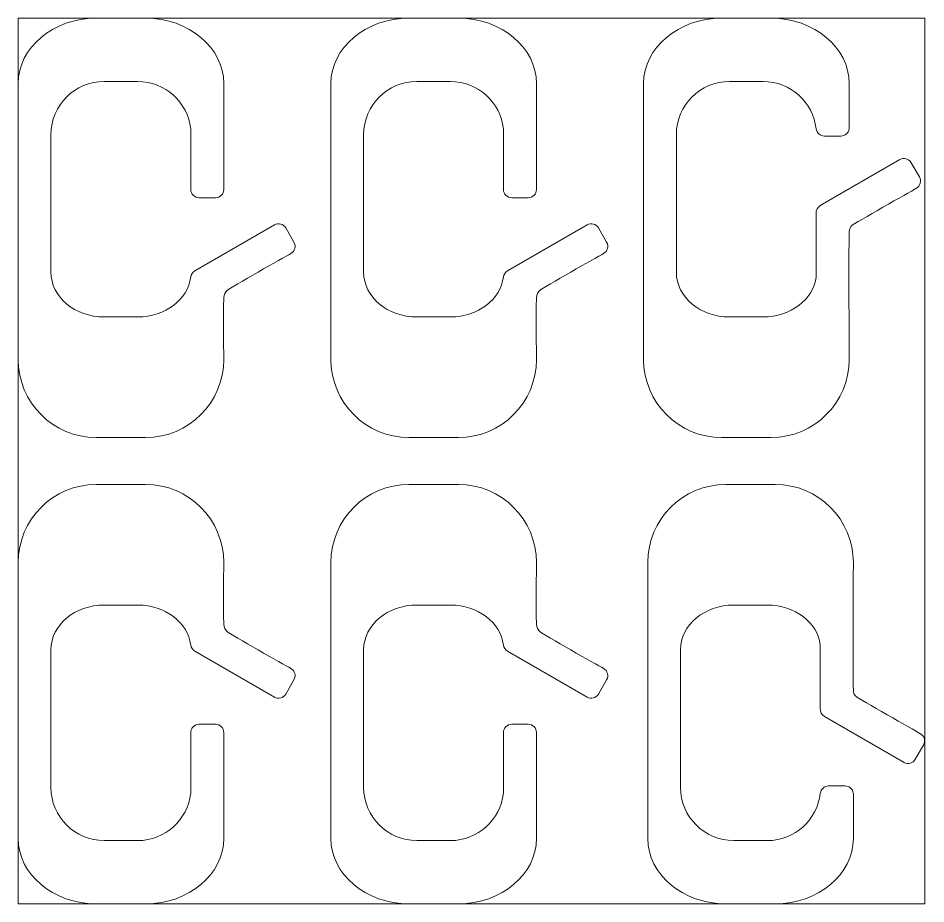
# Model space of a CAD drawing. Header units: inches. Extents: x 0 to 613, y 98 to 696.
import ezdxf

# ---------------------------------------------------------------- set-up
doc = ezdxf.new("R2010")
doc.units = ezdxf.units.IN
doc.header["$MEASUREMENT"] = 0
doc.layers.add('Layer 1', color=7, linetype='Continuous')

# ---------------------------------------------------------------- blocks, each defined once
blk = doc.blocks.new('block 7')
at = {"layer": 'Layer 1', "lineweight": 0}
blk.add_open_spline([(86.04, 97.82), (86.04, 97.82), (52.73, 97.82), (52.73, 97.82), (23.63, 97.82), (0, 117.65), (0, 142.07), (0, 142.07), (0, 328.28), (0, 328.28), (0, 357.38), (23.63, 381.01), (52.73, 381.01), (52.73, 381.01), (86.04, 381.01), (86.04, 381.01), (115.14, 381.01), (138.77, 357.38), (138.77, 328.28), (138.77, 328.28), (138.32, 294.47), (138.77, 286.65), (138.89, 284.66), (139.85, 282.44), (141.51, 281.34), (149.06, 276.36), (184.1, 256.75), (184.1, 256.75), (186.76, 255.21), (187.68, 251.8), (186.14, 249.14), (186.14, 249.14), (180.56, 239.48), (180.56, 239.48), (179.02, 236.81), (175.61, 235.9), (172.94, 237.44), (172.94, 237.44), (119.24, 268.44), (119.24, 268.44), (117.66, 269.35), (116.7, 270.92), (116.49, 272.6), (116.49, 272.6), (116.45, 272.6), (116.45, 272.6), (114.58, 287.76), (99.29, 299.6), (80.73, 299.6), (80.73, 299.6), (58.04, 299.6), (58.04, 299.6), (38.22, 299.59), (22.12, 286.09), (22.12, 269.46), (22.12, 269.46), (22.12, 176.47), (22.12, 176.47), (22.12, 156.65), (38.22, 140.55), (58.04, 140.55), (58.04, 140.55), (80.73, 140.55), (80.73, 140.55), (99.24, 140.55), (114.49, 154.58), (116.44, 172.57), (116.44, 172.57), (116.46, 172.57), (116.46, 172.57), (116.46, 172.57), (116.46, 213.47), (116.46, 213.47), (116.46, 216.55), (118.96, 219.05), (122.04, 219.05), (122.04, 219.05), (133.19, 219.05), (133.19, 219.05), (136.27, 219.05), (138.77, 216.55), (138.77, 213.47), (138.77, 213.47), (138.77, 142.07), (138.77, 142.07), (138.77, 117.65), (115.14, 97.82), (86.04, 97.82)], degree=3, knots=[0, 0, 0, 0, 1, 1, 1, 2, 2, 2, 3, 3, 3, 4, 4, 4, 5, 5, 5, 6, 6, 6, 7, 7, 7, 8, 8, 8, 9, 9, 9, 10, 10, 10, 11, 11, 11, 12, 12, 12, 13, 13, 13, 14, 14, 14, 15, 15, 15, 16, 16, 16, 17, 17, 17, 18, 18, 18, 19, 19, 19, 20, 20, 20, 21, 21, 21, 22, 22, 22, 23, 23, 23, 24, 24, 24, 25, 25, 25, 26, 26, 26, 27, 27, 27, 28, 28, 28, 29, 29, 29, 29], dxfattribs=at)
blk = doc.blocks.new('block 8')
at = {"layer": 'Layer 1', "lineweight": 0}
blk.add_open_spline([(297.07, 97.82), (297.07, 97.82), (263.77, 97.82), (263.77, 97.82), (234.67, 97.82), (211.04, 117.65), (211.04, 142.07), (211.04, 142.07), (211.04, 328.28), (211.04, 328.28), (211.04, 357.38), (234.67, 381.01), (263.77, 381.01), (263.77, 381.01), (297.07, 381.01), (297.07, 381.01), (326.18, 381.01), (349.81, 357.38), (349.81, 328.28), (349.81, 328.28), (349.35, 294.47), (349.81, 286.65), (349.92, 284.66), (350.88, 282.44), (352.55, 281.34), (360.1, 276.36), (395.13, 256.75), (395.13, 256.75), (397.8, 255.21), (398.71, 251.8), (397.17, 249.14), (397.17, 249.14), (391.6, 239.48), (391.6, 239.48), (390.06, 236.81), (386.65, 235.9), (383.98, 237.44), (383.98, 237.44), (330.27, 268.44), (330.27, 268.44), (328.7, 269.35), (327.73, 270.92), (327.53, 272.6), (327.53, 272.6), (327.49, 272.6), (327.49, 272.6), (325.61, 287.76), (310.32, 299.6), (291.76, 299.6), (291.76, 299.6), (269.08, 299.6), (269.08, 299.6), (249.26, 299.59), (233.16, 286.09), (233.16, 269.46), (233.16, 269.46), (233.16, 176.47), (233.16, 176.47), (233.16, 156.65), (249.26, 140.55), (269.08, 140.55), (269.08, 140.55), (291.76, 140.55), (291.76, 140.55), (310.27, 140.55), (325.53, 154.58), (327.47, 172.57), (327.47, 172.57), (327.5, 172.57), (327.5, 172.57), (327.5, 172.57), (327.5, 213.47), (327.5, 213.47), (327.5, 216.55), (330, 219.05), (333.08, 219.05), (333.08, 219.05), (344.23, 219.05), (344.23, 219.05), (347.31, 219.05), (349.81, 216.55), (349.81, 213.47), (349.81, 213.47), (349.81, 142.07), (349.81, 142.07), (349.81, 117.65), (326.18, 97.82), (297.07, 97.82)], degree=3, knots=[0, 0, 0, 0, 1, 1, 1, 2, 2, 2, 3, 3, 3, 4, 4, 4, 5, 5, 5, 6, 6, 6, 7, 7, 7, 8, 8, 8, 9, 9, 9, 10, 10, 10, 11, 11, 11, 12, 12, 12, 13, 13, 13, 14, 14, 14, 15, 15, 15, 16, 16, 16, 17, 17, 17, 18, 18, 18, 19, 19, 19, 20, 20, 20, 21, 21, 21, 22, 22, 22, 23, 23, 23, 24, 24, 24, 25, 25, 25, 26, 26, 26, 27, 27, 27, 28, 28, 28, 29, 29, 29, 29], dxfattribs=at)
blk = doc.blocks.new('block 9')
at = {"layer": 'Layer 1', "lineweight": 0}
blk.add_open_spline([(297.07, 695.88), (297.07, 695.88), (263.77, 695.88), (263.77, 695.88), (234.67, 695.88), (211.04, 676.05), (211.04, 651.63), (211.04, 651.63), (211.04, 465.43), (211.04, 465.43), (211.04, 436.32), (234.67, 412.69), (263.77, 412.69), (263.77, 412.69), (297.07, 412.69), (297.07, 412.69), (326.18, 412.69), (349.81, 436.32), (349.81, 465.43), (349.81, 465.43), (349.35, 499.23), (349.81, 507.06), (349.92, 509.04), (350.88, 511.27), (352.55, 512.36), (360.1, 517.35), (395.13, 536.95), (395.13, 536.95), (397.8, 538.49), (398.71, 541.9), (397.17, 544.57), (397.17, 544.57), (391.6, 554.23), (391.6, 554.23), (390.06, 556.89), (386.65, 557.81), (383.98, 556.27), (383.98, 556.27), (330.27, 525.26), (330.27, 525.26), (328.7, 524.35), (327.73, 522.78), (327.53, 521.1), (327.53, 521.1), (327.49, 521.1), (327.49, 521.1), (325.61, 505.94), (310.32, 494.11), (291.76, 494.11), (291.76, 494.11), (269.08, 494.11), (269.08, 494.11), (249.26, 494.11), (233.16, 507.61), (233.16, 524.25), (233.16, 524.25), (233.16, 617.23), (233.16, 617.23), (233.16, 637.06), (249.26, 653.15), (269.08, 653.15), (269.08, 653.15), (291.76, 653.15), (291.76, 653.15), (310.27, 653.15), (325.53, 639.13), (327.47, 621.13), (327.47, 621.13), (327.5, 621.13), (327.5, 621.13), (327.5, 621.13), (327.5, 580.23), (327.5, 580.23), (327.5, 577.16), (330, 574.66), (333.08, 574.66), (333.08, 574.66), (344.23, 574.66), (344.23, 574.66), (347.31, 574.66), (349.81, 577.16), (349.81, 580.23), (349.81, 580.23), (349.81, 651.63), (349.81, 651.63), (349.81, 676.05), (326.18, 695.88), (297.07, 695.88)], degree=3, knots=[0, 0, 0, 0, 1, 1, 1, 2, 2, 2, 3, 3, 3, 4, 4, 4, 5, 5, 5, 6, 6, 6, 7, 7, 7, 8, 8, 8, 9, 9, 9, 10, 10, 10, 11, 11, 11, 12, 12, 12, 13, 13, 13, 14, 14, 14, 15, 15, 15, 16, 16, 16, 17, 17, 17, 18, 18, 18, 19, 19, 19, 20, 20, 20, 21, 21, 21, 22, 22, 22, 23, 23, 23, 24, 24, 24, 25, 25, 25, 26, 26, 26, 27, 27, 27, 28, 28, 28, 29, 29, 29, 29], dxfattribs=at)
blk = doc.blocks.new('block 10')
at = {"layer": 'Layer 1', "lineweight": 0}
blk.add_open_spline([(510.94, 97.82), (510.94, 97.82), (477.64, 97.82), (477.64, 97.82), (448.53, 97.82), (424.9, 117.65), (424.9, 142.07), (424.9, 142.07), (424.9, 328.28), (424.9, 328.28), (424.9, 357.38), (448.53, 381.01), (477.64, 381.01), (477.64, 381.01), (510.94, 381.01), (510.94, 381.01), (540.04, 381.01), (563.67, 357.38), (563.67, 328.28), (563.67, 328.28), (563.33, 256.97), (563.67, 241.87), (563.71, 240.3), (564.44, 238.5), (565.76, 237.65), (573.31, 232.79), (609, 212.69), (609, 212.69), (611.66, 211.15), (612.58, 207.74), (611.04, 205.07), (611.04, 205.07), (605.46, 195.41), (605.46, 195.41), (603.93, 192.75), (600.51, 191.83), (597.85, 193.37), (597.85, 193.37), (544.14, 224.38), (544.14, 224.38), (542.22, 225.49), (541.21, 227.57), (541.37, 229.64), (541.37, 229.69), (541.37, 229.74), (541.37, 229.79), (541.37, 229.79), (541.37, 272.6), (541.37, 272.6), (541.37, 272.6), (541.36, 272.6), (541.36, 272.6), (539.48, 287.76), (524.19, 299.59), (505.63, 299.59), (505.63, 299.59), (482.95, 299.59), (482.95, 299.59), (463.12, 299.59), (447.03, 286.09), (447.03, 269.45), (447.03, 269.45), (447.03, 176.47), (447.03, 176.47), (447.03, 156.65), (463.12, 140.55), (482.95, 140.55), (482.95, 140.55), (505.63, 140.55), (505.63, 140.55), (524.14, 140.55), (539.4, 154.58), (541.34, 172.57), (541.34, 172.57), (541.41, 172.57), (541.41, 172.57), (541.77, 175.31), (544.11, 177.43), (546.94, 177.43), (546.94, 177.43), (558.1, 177.43), (558.1, 177.43), (560.93, 177.43), (563.27, 175.31), (563.63, 172.57), (563.63, 172.57), (563.67, 172.57), (563.67, 172.57), (563.67, 172.57), (563.67, 142.07), (563.67, 142.07), (563.67, 117.65), (540.04, 97.82), (510.94, 97.82)], degree=3, knots=[0, 0, 0, 0, 1, 1, 1, 2, 2, 2, 3, 3, 3, 4, 4, 4, 5, 5, 5, 6, 6, 6, 7, 7, 7, 8, 8, 8, 9, 9, 9, 10, 10, 10, 11, 11, 11, 12, 12, 12, 13, 13, 13, 14, 14, 14, 15, 15, 15, 16, 16, 16, 17, 17, 17, 18, 18, 18, 19, 19, 19, 20, 20, 20, 21, 21, 21, 22, 22, 22, 23, 23, 23, 24, 24, 24, 25, 25, 25, 26, 26, 26, 27, 27, 27, 28, 28, 28, 29, 29, 29, 30, 30, 30, 31, 31, 31, 31], dxfattribs=at)
blk = doc.blocks.new('block 6')
at = {"layer": 'Layer 1'}
for name in ['block 9', 'block 7', 'block 8', 'block 10']:
    blk.add_blockref(name, (0, 0), dxfattribs=at)
blk = doc.blocks.new('block 11')
at = {"layer": 'Layer 1', "lineweight": 0}
blk.add_open_spline([(508.11, 695.88), (508.11, 695.88), (474.81, 695.88), (474.81, 695.88), (445.7, 695.88), (422.07, 676.05), (422.07, 651.63), (422.07, 651.63), (422.07, 465.42), (422.07, 465.42), (422.07, 436.32), (445.7, 412.69), (474.81, 412.69), (474.81, 412.69), (508.11, 412.69), (508.11, 412.69), (537.22, 412.69), (560.84, 436.32), (560.84, 465.42), (560.84, 465.42), (560.5, 536.73), (560.84, 551.84), (560.88, 553.4), (561.61, 555.2), (562.93, 556.05), (570.48, 560.91), (606.17, 581.02), (606.17, 581.02), (608.84, 582.56), (609.75, 585.97), (608.21, 588.63), (608.21, 588.63), (602.63, 598.29), (602.63, 598.29), (601.1, 600.96), (597.68, 601.87), (595.02, 600.33), (595.02, 600.33), (541.31, 569.32), (541.31, 569.32), (539.39, 568.22), (538.38, 566.14), (538.54, 564.07), (538.54, 564.01), (538.54, 563.96), (538.54, 563.91), (538.54, 563.91), (538.54, 521.1), (538.54, 521.1), (538.54, 521.1), (538.53, 521.1), (538.53, 521.1), (536.65, 505.94), (521.36, 494.11), (502.8, 494.11), (502.8, 494.11), (480.12, 494.11), (480.12, 494.11), (460.29, 494.11), (444.2, 507.61), (444.2, 524.25), (444.2, 524.25), (444.2, 617.23), (444.2, 617.23), (444.2, 637.06), (460.29, 653.15), (480.12, 653.15), (480.12, 653.15), (502.8, 653.15), (502.8, 653.15), (521.31, 653.15), (536.57, 639.12), (538.51, 621.13), (538.51, 621.13), (538.58, 621.13), (538.58, 621.13), (538.94, 618.39), (541.28, 616.27), (544.11, 616.27), (544.11, 616.27), (555.27, 616.27), (555.27, 616.27), (558.1, 616.27), (560.44, 618.39), (560.8, 621.13), (560.8, 621.13), (560.84, 621.13), (560.84, 621.13), (560.84, 621.13), (560.84, 651.63), (560.84, 651.63), (560.84, 676.05), (537.22, 695.88), (508.11, 695.88)], degree=3, knots=[0, 0, 0, 0, 1, 1, 1, 2, 2, 2, 3, 3, 3, 4, 4, 4, 5, 5, 5, 6, 6, 6, 7, 7, 7, 8, 8, 8, 9, 9, 9, 10, 10, 10, 11, 11, 11, 12, 12, 12, 13, 13, 13, 14, 14, 14, 15, 15, 15, 16, 16, 16, 17, 17, 17, 18, 18, 18, 19, 19, 19, 20, 20, 20, 21, 21, 21, 22, 22, 22, 23, 23, 23, 24, 24, 24, 25, 25, 25, 26, 26, 26, 27, 27, 27, 28, 28, 28, 29, 29, 29, 30, 30, 30, 31, 31, 31, 31], dxfattribs=at)
blk = doc.blocks.new('block 12')
at = {"layer": 'Layer 1', "lineweight": 0}
blk.add_open_spline([(86.04, 695.88), (86.04, 695.88), (52.73, 695.88), (52.73, 695.88), (23.63, 695.88), (0, 676.05), (0, 651.63), (0, 651.63), (0, 465.43), (0, 465.43), (0, 436.32), (23.63, 412.69), (52.73, 412.69), (52.73, 412.69), (86.04, 412.69), (86.04, 412.69), (115.14, 412.69), (138.77, 436.32), (138.77, 465.43), (138.77, 465.43), (138.32, 499.23), (138.77, 507.06), (138.89, 509.04), (139.85, 511.27), (141.51, 512.36), (149.06, 517.35), (184.1, 536.95), (184.1, 536.95), (186.76, 538.49), (187.68, 541.9), (186.14, 544.57), (186.14, 544.57), (180.56, 554.23), (180.56, 554.23), (179.02, 556.89), (175.61, 557.81), (172.94, 556.27), (172.94, 556.27), (119.24, 525.26), (119.24, 525.26), (117.66, 524.35), (116.7, 522.78), (116.49, 521.1), (116.49, 521.1), (116.45, 521.1), (116.45, 521.1), (114.58, 505.94), (99.29, 494.11), (80.73, 494.11), (80.73, 494.11), (58.04, 494.11), (58.04, 494.11), (38.22, 494.11), (22.12, 507.61), (22.12, 524.25), (22.12, 524.25), (22.12, 617.23), (22.12, 617.23), (22.12, 637.06), (38.22, 653.15), (58.04, 653.15), (58.04, 653.15), (80.73, 653.15), (80.73, 653.15), (99.24, 653.15), (114.49, 639.13), (116.44, 621.13), (116.44, 621.13), (116.46, 621.13), (116.46, 621.13), (116.46, 621.13), (116.46, 580.23), (116.46, 580.23), (116.46, 577.16), (118.96, 574.66), (122.04, 574.66), (122.04, 574.66), (133.19, 574.66), (133.19, 574.66), (136.27, 574.66), (138.77, 577.16), (138.77, 580.23), (138.77, 580.23), (138.77, 651.63), (138.77, 651.63), (138.77, 676.05), (115.14, 695.88), (86.04, 695.88)], degree=3, knots=[0, 0, 0, 0, 1, 1, 1, 2, 2, 2, 3, 3, 3, 4, 4, 4, 5, 5, 5, 6, 6, 6, 7, 7, 7, 8, 8, 8, 9, 9, 9, 10, 10, 10, 11, 11, 11, 12, 12, 12, 13, 13, 13, 14, 14, 14, 15, 15, 15, 16, 16, 16, 17, 17, 17, 18, 18, 18, 19, 19, 19, 20, 20, 20, 21, 21, 21, 22, 22, 22, 23, 23, 23, 24, 24, 24, 25, 25, 25, 26, 26, 26, 27, 27, 27, 28, 28, 28, 29, 29, 29, 29], dxfattribs=at)
blk = doc.blocks.new('block 5')
at = {"layer": 'Layer 1'}
for name in ['block 6', 'block 12', 'block 11']:
    blk.add_blockref(name, (0, 0), dxfattribs=at)
blk = doc.blocks.new('block 4')
at = {"layer": 'Layer 1'}
blk.add_blockref('block 5', (0, 0), dxfattribs=at)
blk = doc.blocks.new('block 3')
at = {"layer": 'Layer 1', "lineweight": 0}
blk.add_lwpolyline([(0, 695.88), (611.9, 695.88), (611.9, 97.84), (0, 97.84), (0, 695.88)], dxfattribs=at)
at = {"layer": 'Layer 1'}
blk.add_blockref('block 4', (0, 0), dxfattribs=at)
blk = doc.blocks.new('block 2')
at = {"layer": 'Layer 1', "lineweight": 0}
blk.add_lwpolyline([(0, 695.88), (611.9, 695.88), (611.9, 97.84), (0, 97.84), (0, 695.88)], dxfattribs=at)
at = {"layer": 'Layer 1'}
blk.add_blockref('block 3', (0, 0), dxfattribs=at)

msp = doc.modelspace()

# ---------------------------------------------------------------- block references
at = {"layer": 'Layer 1'}
msp.add_blockref('block 2', (0, 0), dxfattribs=at)

doc.saveas('drawing.dxf')
